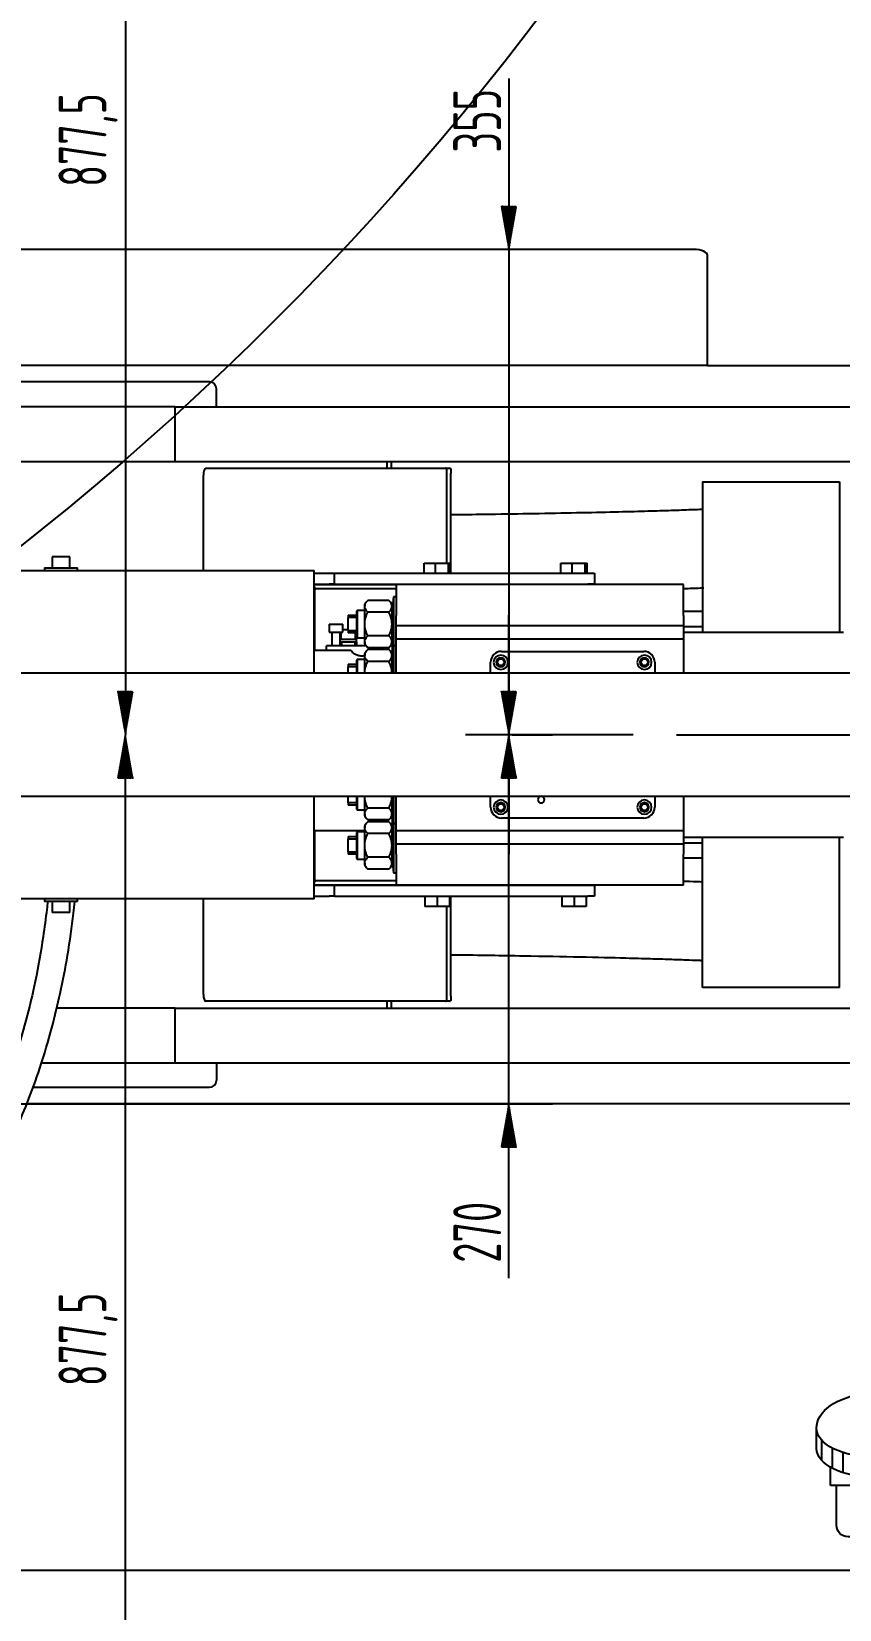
# Model space of a CAD drawing. Header units: millimetres. Extents: x 10462777 to 22643323, y 453826 to 1389191.
# Drawn here: x 11270410 to 11270982, y 583947 to 585065 of the extents above; entities that cross this region are included whole.
import ezdxf

# ---------------------------------------------------------------- set-up
doc = ezdxf.new("R2010")
doc.units = ezdxf.units.MM
doc.header["$LTSCALE"] = 200
doc.header["$MEASUREMENT"] = 0
for name, pattern in [('CENTER', [2, 1.25, -0.25, 0.25, -0.25]), ('HIDDEN', [3.75, 2.5, -1.25]), ('PHANTOM', [2.5, 1.25, -0.25, 0.25, -0.25, 0.25, -0.25])]:
    doc.linetypes.add(name, pattern=pattern)
doc.layers.get('0').update_dxf_attribs({"linetype": 'CONTINUOUS'})
for name, color, linetype in [('1', 1, 'CENTER'), ('11', 6, 'PHANTOM'), ('7', 7, 'CONTINUOUS'), ('CENTER', 1, 'CONTINUOUS')]:
    doc.layers.add(name, color=color, linetype=linetype)
doc.layers.add('LAYOUT', color=8, linetype='CONTINUOUS', lineweight=25)
doc.styles.add('iso-1', font='isocp.shx')
pattern_1 = [(45, (11264546.22931, 582402.56258), (-0.1369525464, 0.1369525464), [])]
pattern_2 = [(45, (11264546.22931, 582402.56258), (-0.1369525464, 0.1369525464), [])]

# ---------------------------------------------------------------- blocks, each defined once
blk = doc.blocks.new('r710ic')
at = {"layer": 'LAYOUT', "color": 3}
blk.add_circle((272041.4, 104232.6), 2050.1, dxfattribs=at)
blk = doc.blocks.new('A$C5E755264')
at = {"color": 60, "linetype": 'CENTER'}
for p, q in [((86.8, 627.1), (0, 627.1)), ((30.4, 68.8), (30.4, 54.5)), ((37.9, 69.9), (37.9, 55.6)), ((52.9, 69.9), (52.9, 55.6)), ((60.4, 68.8), (60.4, 54.5)), ((7.9, 58.2), (7.9, 43.9)), ((15.4, 63.8), (15.4, 49.5)), ((22.9, 66.9), (22.9, 52.6)), ((67.9, 66.9), (67.9, 52.6)), ((75.4, 63.8), (75.4, 49.5)), ((82.9, 58.2), (82.9, 43.9)), ((86.7, 49.6), (86.7, 35.3))]:
    blk.add_line(p, q, dxfattribs=at)
at = {"color": 60, "linetype": 'Continuous'}
for p, q in [((34.4, 127.1), (34.4, 627.1)), ((56.4, 127.1), (56.4, 627.1)), ((18.2, 104), (18.2, 76)), ((72.7, 104), (72.7, 76)), ((14.1, 76), (14.1, 63)), ((76.8, 76), (76.8, 63)), ((4.2, 49.6), (4.2, 35.3))]:
    blk.add_line(p, q, dxfattribs=at)
at = {"color": 60}
for p, q in [((30.2, 125.9), (30.2, 112.3)), ((56.9, 127.1), (34, 127.1)), ((37.8, 125.9), (37.8, 112.3)), ((53.1, 125.9), (53.1, 112.3)), ((60.7, 125.9), (60.7, 112.3)), ((64.4, 112.3), (26.5, 112.3)), ((76.8, 76), (14.1, 76)), ((37.9, 11.9), (40.9, 2.1)), ((52.9, 11.9), (49.9, 2.1))]:
    blk.add_line(p, q, dxfattribs=at)
at = {"color": 60, "linetype": 'Continuous'}
blk.add_circle((45.4, 627.1), 25, dxfattribs=at)
at = {"color": 60}
for centre, radius, start, end in [((45.4, 627.1), 11, 0, 180), ((34, 120.6), 6.49, 54.0166, 125.9834), ((45.4, 103), 24.1, 71.5537, 108.4463), ((56.9, 120.6), 6.49, 54.0166, 125.9834), ((26.5, 104), 8.25, 90, 180), ((64.4, 104), 8.25, 0, 90)]:
    blk.add_arc(centre, radius, start, end, dxfattribs=at)
at = {"color": 60, "linetype": 'Continuous'}
for centre in [(45.4, 49.6), (45.4, 35.3)]:
    blk.add_ellipse(centre, major_axis=(-41.2, 0), ratio=0.5, start_param=3.141593, end_param=6.283185, dxfattribs=at)
at = {"color": 60}
for centre, major_axis, ratio, start_param, end_param in [((45.4, 35.3), (41.2, 0), 0.600481, 3.141593, 4.536987), ((45.4, 35.3), (-41.2, 0), 0.600481, 1.746199, 3.141593), ((45.4, 11.9), (-7.5, 0), 0.177617, 3.141593, 6.283185), ((45.4, 2.1), (4.5, 0), 0.458333, 3.141593, 9.424778)]:
    blk.add_ellipse(centre, major_axis=major_axis, ratio=ratio, start_param=start_param, end_param=end_param, dxfattribs=at)
at = {"layer": '7', "color": 3}
for p, q in [((70.4, 437.1), (20.4, 437.1)), ((20.4, 397.1), (20.4, 437.1)), ((70.4, 437.1), (70.4, 397.1)), ((34.4, 397.1), (70.4, 397.1))]:
    blk.add_line(p, q, dxfattribs=at)
at = {"layer": '7', "color": 4}
for p, q in [((20.4, 383.1), (20.4, 397.1)), ((20.4, 397.1), (34.4, 397.1)), ((34.4, 397.1), (34.4, 383.1)), ((34.4, 383.1), (20.4, 383.1))]:
    blk.add_line(p, q, dxfattribs=at)
at = {"layer": '7', "linetype": 'HIDDEN'}
for p, q in [((34.4, 394.1), (20.4, 394.1)), ((34.4, 386.1), (20.4, 386.1))]:
    blk.add_line(p, q, dxfattribs=at)
at = {"layer": 'CENTER'}
for p, q in [((27.4, 372.6), (27.4, 407.6)), ((44.9, 390.1), (9.9, 390.1))]:
    blk.add_line(p, q, dxfattribs=at)

msp = doc.modelspace()

# ---------------------------------------------------------------- hatches: boundary and pattern name
at = {"layer": '1', "linetype": 'Continuous'}
h = msp.add_hatch(dxfattribs=at)
h.set_pattern_fill('ANSI31', color=27, scale=0.19368, angle=45, style=0, pattern_type=0)
h.set_pattern_definition(pattern_1)
h.paths.add_polyline_path([(11270748.41178, 584910.74162), (11270742.9903, 584941.48833), (11270753.83326, 584941.48837)], flags=0)
h = msp.add_hatch(dxfattribs=at)
h.set_pattern_fill('ANSI31', color=27, scale=0.19368, angle=45, style=0, pattern_type=0)
h.set_pattern_definition(pattern_1)
h.paths.add_polyline_path([(11270476.9338, 584566.95582), (11270471.51233, 584597.70252), (11270482.35528, 584597.70256)], flags=0)
h = msp.add_hatch(dxfattribs=at)
h.set_pattern_fill('ANSI31', color=27, scale=0.19368, angle=45, style=0, pattern_type=0)
h.set_pattern_definition(pattern_2)
h.paths.add_polyline_path([(11270748.41178, 584566.95582), (11270742.9903, 584597.70252), (11270753.83326, 584597.70256)], flags=0)
h = msp.add_hatch(dxfattribs=at)
h.set_pattern_fill('ANSI31', color=27, scale=0.19368, angle=45, style=0, pattern_type=0)
h.set_pattern_definition(pattern_1)
h.paths.add_polyline_path([(11270476.9338, 584566.95582), (11270482.35528, 584536.20911), (11270471.51233, 584536.20907)], flags=0)
h = msp.add_hatch(dxfattribs=at)
h.set_pattern_fill('ANSI31', color=27, scale=0.19368, angle=45, style=0, pattern_type=0)
h.set_pattern_definition(pattern_2)
h.paths.add_polyline_path([(11270748.41178, 584566.95582), (11270753.83326, 584536.20911), (11270742.9903, 584536.20907)], flags=0)
h = msp.add_hatch(dxfattribs=at)
h.set_pattern_fill('ANSI31', color=27, scale=0.19368, angle=45, style=0, pattern_type=0)
h.set_pattern_definition(pattern_1)
h.paths.add_polyline_path([(11270748.41178, 584305.41449), (11270753.83326, 584274.66778), (11270742.9903, 584274.66774)], flags=0)

# ---------------------------------------------------------------- linework, layer by layer
at = {"color": 4}
msp.add_line((11271941.42054, 583974.79262), (11270319.42054, 583974.79262), dxfattribs=at)
at = {"layer": '1', "color": 27, "linetype": 'Continuous'}
for p, q in [((11270476.9338, 585416.73134), (11270476.9338, 584566.95582)), ((11270748.41178, 585031.83042), (11270748.41178, 584482.22075)), ((11270748.41178, 584181.96997), (11270748.41178, 584651.69088)), ((11270476.9338, 583717.18029), (11270476.9338, 584566.95582))]:
    msp.add_line(p, q, dxfattribs=at)
at = {"layer": '1', "color": 163, "linetype": 'Continuous'}
for p, q in [((11270879.25539, 584910.74162), (11270290.46997, 584910.74162)), ((11270888.93939, 584905.42119), (11270888.93939, 584906.64899)), ((11270888.93939, 584900.66159), (11270888.93939, 584905.42119)), ((11270888.93939, 584834.81396), (11270888.93939, 584900.66159)), ((11270888.93939, 584828.49714), (11270336.17238, 584828.49714)), ((11270888.93939, 584828.49714), (11270888.93939, 584834.81396)), ((11270512.2315, 584799.37199), (11270357.28739, 584799.37199)), ((11270512.2315, 584799.37199), (11271079.71434, 584799.37199)), ((11270512.2315, 584760.63597), (11270512.2315, 584799.37199)), ((11270370.80868, 584760.63597), (11270512.2315, 584760.63597)), ((11270512.2315, 584760.63597), (11271079.71434, 584760.63597)), ((11270885.4885, 584746.10995), (11270982.32857, 584746.10995)), ((11270885.4885, 584746.10995), (11270885.4885, 584639.58587)), ((11270982.32857, 584746.10995), (11270982.32857, 584639.58587)), ((11270610.94689, 584671.66415), (11270610.46266, 584672.14838)), ((11270610.94689, 584626.57085), (11270610.94689, 584671.66415)), ((11270610.94689, 584462.24749), (11270610.94689, 584499.17026)), ((11270885.4885, 584387.80168), (11270885.4885, 584494.32576)), ((11270982.32857, 584387.80168), (11270982.32857, 584494.32576)), ((11270610.46266, 584461.76326), (11270610.94689, 584462.24749)), ((11270982.32857, 584387.80168), (11270885.4885, 584387.80168)), ((11270512.2315, 584373.27567), (11270428.21548, 584373.27567)), ((11270512.2315, 584373.27567), (11271079.71434, 584373.27567)), ((11270512.2315, 584334.53964), (11270512.2315, 584373.27567)), ((11270417.44686, 584334.53964), (11270512.2315, 584334.53964)), ((11270512.2315, 584334.53964), (11271079.71434, 584334.53964))]:
    msp.add_line(p, q, dxfattribs=at)
at = {"layer": '1', "color": 252, "linetype": 'Continuous'}
for p, q in [((11270888.9315, 584828.49714), (11271029.8306, 584828.49714)), ((11270536.44152, 584816.87634), (11270342.23935, 584816.87634)), ((11270541.28353, 584799.37219), (11270541.28353, 584812.03433)), ((11270662.25641, 584755.79037), (11270662.25641, 584760.6348)), ((11270664.98641, 584760.6348), (11270664.98641, 584755.79037)), ((11270532.16703, 584683.28163), (11270532.16703, 584750.95196)), ((11270533.82309, 584755.79396), (11270703.48117, 584755.79396)), ((11270703.48117, 584755.79396), (11270706.57282, 584755.79396)), ((11270704.39756, 584752.19814), (11270704.39756, 584754.42727)), ((11270704.39756, 584688.61171), (11270704.39756, 584752.19814)), ((11270707.30276, 584754.42727), (11270707.30276, 584752.19814)), ((11270707.30276, 584681.34831), (11270707.30276, 584752.19814)), ((11270373.17122, 584683.28496), (11270610.46269, 584683.28496)), ((11270610.46269, 584678.44295), (11270610.46269, 584683.28496)), ((11270610.46269, 584610.53335), (11270610.46269, 584678.44295)), ((11270610.46317, 584673.4799), (11270668.13525, 584673.4799)), ((11270610.94792, 584670.5747), (11270668.13525, 584670.5747)), ((11270638.15505, 584673.47987), (11270638.15505, 584673.60093)), ((11270638.15505, 584670.3326), (11270638.15505, 584670.57473)), ((11270642.46081, 584670.3326), (11270638.15505, 584670.3326)), ((11270640.88504, 584673.47987), (11270640.88504, 584673.60093)), ((11270640.88504, 584670.3326), (11270640.88504, 584670.57473)), ((11270642.46081, 584673.60093), (11270642.46081, 584673.47987)), ((11270642.46081, 584670.57473), (11270642.46081, 584670.3326)), ((11270668.13525, 584673.4799), (11270668.56673, 584673.4799)), ((11270668.56673, 584670.5747), (11270668.13525, 584670.5747)), ((11270871.93089, 584673.4799), (11270668.56673, 584673.4799)), ((11270668.56673, 584673.4799), (11270668.56673, 584651.51883)), ((11270704.39756, 584673.4799), (11270704.39756, 584673.60097)), ((11270707.30276, 584673.60097), (11270707.30276, 584673.4799)), ((11270871.93089, 584651.51883), (11270871.93089, 584673.4799)), ((11270648.5407, 584662.16947), (11270646.29351, 584659.92229)), ((11270646.29351, 584659.92229), (11270646.29351, 584657.97617)), ((11270646.29351, 584645.39628), (11270646.29351, 584657.97617)), ((11270663.41435, 584662.16947), (11270648.5407, 584662.16947)), ((11270665.66153, 584659.92229), (11270663.41435, 584662.16947)), ((11270665.66153, 584659.92229), (11270665.66153, 584657.97617)), ((11270665.66153, 584645.39628), (11270665.66153, 584657.97617)), ((11270646.29351, 584632.81638), (11270646.29351, 584645.39628)), ((11270663.41435, 584653.78287), (11270648.5407, 584653.78287)), ((11270665.66153, 584632.81638), (11270665.66153, 584645.39628)), ((11270668.56673, 584644.42788), (11270668.56673, 584651.51883)), ((11270871.93089, 584651.51883), (11270871.93089, 584644.42788)), ((11270663.41435, 584637.00968), (11270648.5407, 584637.00968)), ((11270668.56673, 584634.74387), (11270668.56673, 584644.42788)), ((11270668.56673, 584644.42788), (11270871.93089, 584644.42788)), ((11270668.56673, 584610.53294), (11270668.56673, 584634.74387)), ((11270871.93089, 584634.74387), (11270668.56673, 584634.74387)), ((11270871.93089, 584644.42788), (11270871.93089, 584639.58587)), ((11270636.81221, 584626.57272), (11270610.46269, 584626.57272)), ((11270646.29351, 584632.81638), (11270646.29351, 584630.87027)), ((11270646.29351, 584630.87027), (11270648.5407, 584628.62308)), ((11270648.5407, 584627.30704), (11270646.29351, 584625.05986)), ((11270646.29351, 584625.05986), (11270646.29351, 584623.11374)), ((11270646.29351, 584610.53385), (11270646.29351, 584623.11374)), ((11270663.41435, 584628.62308), (11270648.5407, 584628.62308)), ((11270663.41435, 584627.30704), (11270648.5407, 584627.30704)), ((11270652.10392, 584627.49248), (11270652.10392, 584628.62322)), ((11270663.41435, 584628.62308), (11270665.66153, 584630.87027)), ((11270665.66153, 584625.05986), (11270663.41435, 584627.30704)), ((11270665.66153, 584632.81638), (11270665.66153, 584630.87027)), ((11270666.01832, 584631.83867), (11270665.66153, 584631.83867)), ((11270665.66153, 584630.87044), (11270665.66153, 584625.0619)), ((11270665.66153, 584625.05986), (11270665.66153, 584623.11374)), ((11270665.66153, 584610.53385), (11270665.66153, 584623.11374)), ((11270663.41435, 584618.92045), (11270648.5407, 584618.92045)), ((11270610.46269, 584455.46868), (11270610.46269, 584523.37828)), ((11270646.29351, 584510.79789), (11270646.29351, 584523.37778)), ((11270665.66153, 584510.79789), (11270665.66153, 584523.37778)), ((11270668.56673, 584499.16776), (11270668.56673, 584523.37869)), ((11270646.29351, 584510.79789), (11270646.29351, 584508.85177)), ((11270663.41435, 584514.99119), (11270648.5407, 584514.99119)), ((11270665.66153, 584510.79789), (11270665.66153, 584508.85177)), ((11270646.29351, 584508.85177), (11270648.5407, 584506.60459)), ((11270648.5407, 584505.28855), (11270646.29351, 584503.04137)), ((11270646.29351, 584503.04137), (11270646.29351, 584501.09525)), ((11270646.29351, 584488.51536), (11270646.29351, 584501.09525)), ((11270663.41435, 584506.60459), (11270648.5407, 584506.60459)), ((11270663.41435, 584505.28855), (11270648.5407, 584505.28855)), ((11270663.41435, 584506.60459), (11270665.66153, 584508.85177)), ((11270665.66153, 584503.04137), (11270663.41435, 584505.28855)), ((11270665.66153, 584508.84973), (11270665.66153, 584503.04119)), ((11270665.66153, 584503.04137), (11270665.66153, 584501.09525)), ((11270665.66153, 584502.07297), (11270666.01832, 584502.07297)), ((11270665.66153, 584488.51536), (11270665.66153, 584501.09525)), ((11270610.46269, 584499.16776), (11270646.29277, 584499.16776)), ((11270646.29351, 584475.93546), (11270646.29351, 584488.51536)), ((11270663.41435, 584496.90195), (11270648.5407, 584496.90195)), ((11270665.66153, 584475.93546), (11270665.66153, 584488.51536)), ((11270668.56673, 584489.48376), (11270668.56673, 584499.16776)), ((11270668.56673, 584499.16776), (11270871.93089, 584499.16776)), ((11270871.93089, 584489.48376), (11270668.56673, 584489.48376)), ((11270668.56673, 584482.39281), (11270668.56673, 584489.48376)), ((11270871.93089, 584494.32576), (11270871.93089, 584489.48376)), ((11270871.93089, 584489.48376), (11270871.93089, 584482.39281)), ((11270663.41435, 584480.12876), (11270648.5407, 584480.12876)), ((11270668.56673, 584482.39281), (11270668.56673, 584460.43173)), ((11270871.93089, 584460.43173), (11270871.93089, 584482.39281)), ((11270646.29351, 584475.93546), (11270646.29351, 584473.98935)), ((11270646.29351, 584473.98935), (11270648.5407, 584471.74216)), ((11270663.41435, 584471.74216), (11270648.5407, 584471.74216)), ((11270663.41435, 584471.74216), (11270665.66153, 584473.98935)), ((11270665.66153, 584475.93546), (11270665.66153, 584473.98935)), ((11270610.46269, 584450.62668), (11270610.46269, 584455.46868)), ((11270668.13525, 584460.43173), (11270610.46317, 584460.43173)), ((11270668.13525, 584463.33694), (11270610.94792, 584463.33694)), ((11270638.15505, 584463.57904), (11270642.46081, 584463.57904)), ((11270638.15505, 584463.33691), (11270638.15505, 584463.57904)), ((11270638.15505, 584460.3107), (11270638.15505, 584460.43177)), ((11270640.88504, 584463.33691), (11270640.88504, 584463.57904)), ((11270640.88504, 584460.3107), (11270640.88504, 584460.43177)), ((11270642.46081, 584463.57904), (11270642.46081, 584463.33691)), ((11270642.46081, 584460.43177), (11270642.46081, 584460.3107)), ((11270668.13525, 584463.33694), (11270668.56673, 584463.33694)), ((11270668.56673, 584460.43173), (11270668.13525, 584460.43173)), ((11270871.93089, 584460.43173), (11270668.56673, 584460.43173)), ((11270704.39756, 584460.43173), (11270704.39756, 584460.31066)), ((11270707.30276, 584460.43173), (11270707.30276, 584460.31066)), ((11270610.46269, 584450.62668), (11270373.17122, 584450.62668)), ((11270532.16703, 584382.95968), (11270532.16703, 584450.63001)), ((11270704.39756, 584381.7135), (11270704.39756, 584445.29992)), ((11270707.30276, 584381.7135), (11270707.30276, 584452.56332)), ((11270703.48117, 584378.11767), (11270533.82309, 584378.11767)), ((11270662.25641, 584373.27828), (11270662.25641, 584378.12271)), ((11270664.98641, 584378.12271), (11270664.98641, 584373.27828)), ((11270706.57282, 584378.11767), (11270703.48117, 584378.11767)), ((11270704.39756, 584379.48437), (11270704.39756, 584381.7135)), ((11270707.30276, 584381.7135), (11270707.30276, 584379.48437)), ((11270541.28353, 584334.53953), (11270541.28353, 584322.02356)), ((11270411.40321, 584317.18155), (11270536.44152, 584317.18155)), ((11271534.86269, 584305.41449), (11270407.12553, 584305.41449))]:
    msp.add_line(p, q, dxfattribs=at)
at = {"layer": '1', "color": 60, "linetype": 'Continuous'}
for p, q in [((11270610.46269, 584681.34815), (11270614.33629, 584681.34815)), ((11270614.33629, 584681.34815), (11270621.1151, 584681.34815)), ((11270621.1151, 584681.34815), (11270624.9887, 584681.34815)), ((11270624.9887, 584673.60095), (11270624.9887, 584681.34815)), ((11270624.9887, 584681.34815), (11270634.67271, 584681.34815)), ((11270634.67271, 584681.34815), (11270804.14284, 584681.34815)), ((11270804.14284, 584681.34815), (11270808.98484, 584681.34815)), ((11270808.98484, 584681.34815), (11270808.98484, 584673.60095)), ((11270610.46269, 584673.60095), (11270614.33629, 584673.60095)), ((11270614.33629, 584673.60095), (11270621.1151, 584673.60095)), ((11270624.9887, 584673.60095), (11270621.1151, 584673.60095)), ((11270624.9887, 584673.60095), (11270634.67271, 584673.60095)), ((11270634.67271, 584673.60095), (11270804.14284, 584673.60095)), ((11270808.98484, 584673.60095), (11270804.14284, 584673.60095)), ((11270885.4885, 584643.45948), (11270871.93089, 584643.45948)), ((11270619.17829, 584626.57271), (11270619.17829, 584629.88274)), ((11270647.2808, 584629.88274), (11270619.17829, 584629.88274)), ((11270650.16712, 584627.307), (11270650.16712, 584628.62306)), ((11270743.13359, 584626.02826), (11270843.84727, 584626.02826)), ((11270735.38638, 584610.53255), (11270735.38638, 584618.28106)), ((11270851.59447, 584618.28106), (11270851.59447, 584610.53255)), ((11271140.72359, 584610.53385), (11270111.45333, 584610.53385)), ((11270111.45333, 584523.37778), (11271140.72359, 584523.37778)), ((11270735.38638, 584515.63058), (11270735.38638, 584523.37908)), ((11270851.59447, 584523.37908), (11270851.59447, 584515.63058)), ((11270843.84727, 584507.88337), (11270743.13359, 584507.88337)), ((11270871.93089, 584490.45216), (11270885.4885, 584490.45216)), ((11270610.46269, 584460.31068), (11270614.33629, 584460.31068)), ((11270614.33629, 584460.31068), (11270621.1151, 584460.31068)), ((11270621.1151, 584460.31068), (11270624.9887, 584460.31068)), ((11270624.9887, 584452.56348), (11270624.9887, 584460.31068)), ((11270624.9887, 584460.31068), (11270634.67271, 584460.31068)), ((11270634.67271, 584460.31068), (11270804.14284, 584460.31068)), ((11270804.14284, 584460.31068), (11270808.98484, 584460.31068)), ((11270808.98484, 584460.31068), (11270808.98484, 584452.56348)), ((11270610.46269, 584452.56348), (11270614.33629, 584452.56348)), ((11270614.33629, 584452.56348), (11270621.1151, 584452.56348)), ((11270624.9887, 584452.56348), (11270621.1151, 584452.56348)), ((11270624.9887, 584452.56348), (11270634.67271, 584452.56348)), ((11270634.67271, 584452.56348), (11270804.14284, 584452.56348)), ((11270808.98484, 584452.56348), (11270804.14284, 584452.56348))]:
    msp.add_line(p, q, dxfattribs=at)
at = {"layer": '1', "color": 150, "linetype": 'Continuous'}
for p, q in [((11270871.93089, 584639.58587), (11270871.93089, 584610.53158)), ((11270871.93089, 584639.58587), (11270985.23377, 584639.58587)), ((11270871.93089, 584523.37778), (11270871.93089, 584494.32576)), ((11270871.93089, 584494.32576), (11270985.23377, 584494.32576))]:
    msp.add_line(p, q, dxfattribs=at)
at = {"layer": '1', "color": 152, "linetype": 'Continuous'}
for p, q in [((11270836.22111, 584566.95582), (11270717.66506, 584566.95582)), ((11270750.75974, 584566.95582), (11270779.1585, 584566.95582)), ((11270866.96783, 584566.95582), (11271323.09715, 584566.95582)), ((11270866.96783, 584566.95582), (11272280.64689, 584566.95582)), ((11270401.79044, 584305.41449), (11270779.1585, 584305.41449))]:
    msp.add_line(p, q, dxfattribs=at)
at = {"layer": '1', "color": 60, "linetype": 'Continuous', "extrusion": (0, 0, -1)}
for centre, radius in [((-11270742.64939, 584618.28106), 5.0841), ((-11270844.33147, 584618.28106), 5.0841), ((-11270742.64939, 584618.28106), 3.19572), ((-11270844.33147, 584618.28106), 3.19572), ((-11270771.21721, 584520.95678), 2.37258), ((-11270742.64939, 584515.63058), 5.0841), ((-11270742.64939, 584515.63058), 3.19572), ((-11270844.33147, 584515.63058), 5.0841), ((-11270844.33147, 584515.63058), 3.19572)]:
    msp.add_circle(centre, radius, dxfattribs=at)
at = {"layer": '1', "color": 60, "linetype": 'Continuous'}
for centre in [(11270742.64939, 584618.28106), (11270844.33147, 584618.28106), (11270742.64939, 584515.63058), (11270844.33147, 584515.63058)]:
    msp.add_circle(centre, 2.38104, dxfattribs=at)
at = {"layer": '1', "color": 252, "linetype": 'Continuous'}
for centre, start, end in [((11270536.44152, 584812.03433), 0, 90), ((11270536.44152, 584322.02356), 270, 0)]:
    msp.add_arc(centre, 4.842, start, end, dxfattribs=at)
at = {"layer": '1', "color": 60, "linetype": 'Continuous'}
for centre, start, end in [((11270743.13359, 584618.28106), 90, 180), ((11270843.84727, 584618.28106), 0, 90), ((11270743.13359, 584515.63058), 180, 270), ((11270843.84727, 584515.63058), 270, 0)]:
    msp.add_arc(centre, 7.74721, start, end, dxfattribs=at)
at = {"layer": '1', "color": 163, "linetype": 'Continuous'}
msp.add_ellipse((11270879.25539, 584906.64899), major_axis=(-9.68401, 0), ratio=0.4226182617, start_param=3.1415926536, end_param=4.7123889804, dxfattribs=at)
at = {"layer": '1', "color": 252, "linetype": 'Continuous'}
for centre, major_axis, ratio, start_param, end_param in [((11270533.82309, 584750.95196), (0, -4.842), 0.3420201433, 3.1415926536, 4.7123889804), ((11270703.48117, 584750.95196), (0, 4.842), 0.3639702342, 5.9210311931, 6.2831853072), ((11270706.57282, 584750.95196), (0, 4.842), 0.3639702343, 6.1335501697, 6.2831853072), ((11270533.82309, 584382.95968), (0, -4.842), 0.3420201433, 4.7123889804, 6.2831853072), ((11270703.48117, 584382.95968), (0, 4.842), 0.3639702343, 3.1415926536, 3.5037467678), ((11270706.57282, 584382.95968), (0, 4.842), 0.3639702343, 3.1415926536, 3.2912277911)]:
    msp.add_ellipse(centre, major_axis=major_axis, ratio=ratio, start_param=start_param, end_param=end_param, dxfattribs=at)
for points, knots in [([(11270704.39756, 584754.42727), (11270704.39756, 584754.66154), (11270704.37969, 584754.86651), (11270704.31121, 584755.1315), (11270704.28113, 584755.21309), (11270704.20541, 584755.3589), (11270704.15983, 584755.42338), (11270704.10555, 584755.47989)], [0, 0, 0, 0, 0.5, 0.5, 0.75, 0.75, 1, 1, 1, 1]), ([(11270706.83555, 584755.73985), (11270706.92272, 584755.70375), (11270706.9959, 584755.64961), (11270707.11743, 584755.50365), (11270707.16596, 584755.41124), (11270707.27688, 584755.0757), (11270707.30276, 584754.78553), (11270707.30276, 584754.42727)], [0, 0, 0, 0, 0.25, 0.25, 0.5, 0.5, 1, 1, 1, 1]), ([(11270646.29351, 584657.97617), (11270646.29351, 584658.70555), (11270646.51657, 584659.42253), (11270647.32048, 584660.8366), (11270647.88389, 584661.51266), (11270648.5407, 584662.16947)], [0, 0, 0, 0, 0.5, 0.5, 1, 1, 1, 1]), ([(11270648.5407, 584653.78287), (11270647.88313, 584654.44044), (11270647.32436, 584655.11289), (11270646.72694, 584656.15783), (11270646.56835, 584656.51225), (11270646.35117, 584657.23615), (11270646.29351, 584657.60891), (11270646.29351, 584657.97617)], [0, 0, 0, 0, 0.5, 0.5, 0.75, 0.75, 1, 1, 1, 1]), ([(11270665.66153, 584657.97617), (11270665.66153, 584658.70555), (11270665.43848, 584659.42253), (11270664.63456, 584660.8366), (11270664.07116, 584661.51266), (11270663.41435, 584662.16947)], [0, 0, 0, 0, 0.5, 0.5, 1, 1, 1, 1]), ([(11270663.41435, 584653.78287), (11270664.07192, 584654.44044), (11270664.63068, 584655.11289), (11270665.2281, 584656.15783), (11270665.38669, 584656.51225), (11270665.60388, 584657.23615), (11270665.66153, 584657.60891), (11270665.66153, 584657.97617)], [0, 0, 0, 0, 0.5, 0.5, 0.75, 0.75, 1, 1, 1, 1]), ([(11270646.29351, 584645.39628), (11270646.29351, 584646.87107), (11270646.52081, 584648.30696), (11270647.1217, 584650.4163), (11270647.36639, 584651.11519), (11270647.91334, 584652.4722), (11270648.21616, 584653.13379), (11270648.5407, 584653.78287)], [0, 0, 0, 0, 0.5, 0.5, 0.75, 0.75, 1, 1, 1, 1]), ([(11270648.5407, 584637.00968), (11270648.21555, 584637.65998), (11270647.91186, 584638.32349), (11270647.36294, 584639.68649), (11270647.12109, 584640.37858), (11270646.72243, 584641.77767), (11270646.56505, 584642.48623), (11270646.40414, 584643.56522), (11270646.36303, 584643.92758), (11270646.3077, 584644.65807), (11270646.29351, 584645.02793), (11270646.29351, 584645.39628)], [0, 0, 0, 0, 0.25, 0.25, 0.5, 0.5, 0.75, 0.75, 0.875, 0.875, 1, 1, 1, 1]), ([(11270665.66153, 584645.39628), (11270665.66153, 584646.87107), (11270665.43423, 584648.30696), (11270664.83334, 584650.4163), (11270664.58865, 584651.11519), (11270664.0417, 584652.4722), (11270663.73889, 584653.13379), (11270663.41435, 584653.78287)], [0, 0, 0, 0, 0.5, 0.5, 0.75, 0.75, 1, 1, 1, 1]), ([(11270663.41435, 584637.00968), (11270663.7395, 584637.65998), (11270664.04318, 584638.32349), (11270664.59211, 584639.68649), (11270664.83395, 584640.37858), (11270665.23262, 584641.77767), (11270665.38999, 584642.48623), (11270665.5509, 584643.56522), (11270665.59201, 584643.92758), (11270665.64734, 584644.65807), (11270665.66153, 584645.02793), (11270665.66153, 584645.39628)], [0, 0, 0, 0, 0.25, 0.25, 0.5, 0.5, 0.75, 0.75, 0.875, 0.875, 1, 1, 1, 1]), ([(11270646.29351, 584632.81638), (11270646.29351, 584633.54576), (11270646.51657, 584634.26274), (11270647.32048, 584635.67681), (11270647.88389, 584636.35287), (11270648.5407, 584637.00968)], [0, 0, 0, 0, 0.5, 0.5, 1, 1, 1, 1]), ([(11270665.66153, 584632.81638), (11270665.66153, 584633.54576), (11270665.43848, 584634.26274), (11270664.63456, 584635.67681), (11270664.07116, 584636.35287), (11270663.41435, 584637.00968)], [0, 0, 0, 0, 0.5, 0.5, 1, 1, 1, 1]), ([(11270636.81221, 584626.57272), (11270636.86267, 584626.4557), (11270636.92244, 584626.33825), (11270637.06092, 584626.1026), (11270637.14001, 584625.98391), (11270637.40384, 584625.6309), (11270637.61379, 584625.40059), (11270638.1019, 584624.95197), (11270638.38, 584624.73365), (11270639.01201, 584624.31308), (11270639.35867, 584624.11599), (11270640.10774, 584623.75694), (11270640.51123, 584623.59414), (11270641.1666, 584623.38123), (11270641.39416, 584623.31546), (11270641.85539, 584623.19891), (11270642.09038, 584623.14764), (11270642.56936, 584623.05981), (11270642.81335, 584623.02325), (11270643.31084, 584622.96585), (11270643.565, 584622.94512), (11270644.32154, 584622.90905), (11270644.8246, 584622.91867), (11270645.45167, 584622.97262), (11270645.57704, 584622.98555), (11270645.7016, 584623.00049)], [0, 0, 0, 0, 0.060607919, 0.060607919, 0.121215838, 0.121215838, 0.242431676, 0.242431676, 0.363647514, 0.363647514, 0.484863352, 0.484863352, 0.6060791899, 0.6060791899, 0.6666871089, 0.6666871089, 0.7272950279, 0.7272950279, 0.7879029469, 0.7879029469, 0.8485108659, 0.8485108659, 0.9697267039, 0.9697267039, 1, 1, 1, 1]), ([(11270648.5407, 584628.62308), (11270647.88313, 584629.28065), (11270647.32436, 584629.95311), (11270646.72694, 584630.99804), (11270646.56835, 584631.35246), (11270646.35117, 584632.07636), (11270646.29351, 584632.44912), (11270646.29351, 584632.81638)], [0, 0, 0, 0, 0.5, 0.5, 0.75, 0.75, 1, 1, 1, 1]), ([(11270646.29351, 584623.11374), (11270646.29351, 584623.84313), (11270646.51657, 584624.56011), (11270647.32048, 584625.97417), (11270647.88389, 584626.65023), (11270648.5407, 584627.30704)], [0, 0, 0, 0, 0.5, 0.5, 1, 1, 1, 1]), ([(11270648.5407, 584618.92045), (11270647.88313, 584619.57802), (11270647.32436, 584620.25047), (11270646.72694, 584621.2954), (11270646.56835, 584621.64982), (11270646.35117, 584622.37372), (11270646.29351, 584622.74648), (11270646.29351, 584623.11374)], [0, 0, 0, 0, 0.5, 0.5, 0.75, 0.75, 1, 1, 1, 1]), ([(11270663.41435, 584628.62308), (11270664.07192, 584629.28065), (11270664.63068, 584629.95311), (11270665.2281, 584630.99804), (11270665.38669, 584631.35246), (11270665.60388, 584632.07636), (11270665.66153, 584632.44912), (11270665.66153, 584632.81638)], [0, 0, 0, 0, 0.5, 0.5, 0.75, 0.75, 1, 1, 1, 1]), ([(11270665.66153, 584623.11374), (11270665.66153, 584623.84313), (11270665.43848, 584624.56011), (11270664.63456, 584625.97417), (11270664.07116, 584626.65023), (11270663.41435, 584627.30704)], [0, 0, 0, 0, 0.5, 0.5, 1, 1, 1, 1]), ([(11270663.41435, 584618.92045), (11270664.07192, 584619.57802), (11270664.63068, 584620.25047), (11270665.2281, 584621.2954), (11270665.38669, 584621.64982), (11270665.60388, 584622.37372), (11270665.66153, 584622.74648), (11270665.66153, 584623.11374)], [0, 0, 0, 0, 0.5, 0.5, 0.75, 0.75, 1, 1, 1, 1]), ([(11270646.29351, 584610.53385), (11270646.29351, 584612.00865), (11270646.52081, 584613.44453), (11270647.1217, 584615.55387), (11270647.36639, 584616.25276), (11270647.91334, 584617.60977), (11270648.21616, 584618.27137), (11270648.5407, 584618.92045)], [0, 0, 0, 0, 0.5, 0.5, 0.75, 0.75, 1, 1, 1, 1]), ([(11270665.66153, 584610.53385), (11270665.66153, 584612.00865), (11270665.43423, 584613.44453), (11270664.83334, 584615.55387), (11270664.58865, 584616.25276), (11270664.0417, 584617.60977), (11270663.73889, 584618.27137), (11270663.41435, 584618.92045)], [0, 0, 0, 0, 0.5, 0.5, 0.75, 0.75, 1, 1, 1, 1]), ([(11270648.5407, 584514.99119), (11270648.21555, 584515.64148), (11270647.91186, 584516.30499), (11270647.36294, 584517.66799), (11270647.12109, 584518.36008), (11270646.72243, 584519.75918), (11270646.56505, 584520.46774), (11270646.40414, 584521.54673), (11270646.36303, 584521.90908), (11270646.3077, 584522.63957), (11270646.29351, 584523.00944), (11270646.29351, 584523.37778)], [0, 0, 0, 0, 0.25, 0.25, 0.5, 0.5, 0.75, 0.75, 0.875, 0.875, 1, 1, 1, 1]), ([(11270663.41435, 584514.99119), (11270663.7395, 584515.64148), (11270664.04318, 584516.30499), (11270664.59211, 584517.66799), (11270664.83395, 584518.36008), (11270665.23262, 584519.75918), (11270665.38999, 584520.46774), (11270665.5509, 584521.54673), (11270665.59201, 584521.90908), (11270665.64734, 584522.63957), (11270665.66153, 584523.00944), (11270665.66153, 584523.37778)], [0, 0, 0, 0, 0.25, 0.25, 0.5, 0.5, 0.75, 0.75, 0.875, 0.875, 1, 1, 1, 1]), ([(11270646.29351, 584510.79789), (11270646.29351, 584511.52727), (11270646.51657, 584512.24425), (11270647.32048, 584513.65832), (11270647.88389, 584514.33438), (11270648.5407, 584514.99119)], [0, 0, 0, 0, 0.5, 0.5, 1, 1, 1, 1]), ([(11270648.5407, 584506.60459), (11270647.88313, 584507.26216), (11270647.32436, 584507.93461), (11270646.72694, 584508.97955), (11270646.56835, 584509.33397), (11270646.35117, 584510.05787), (11270646.29351, 584510.43062), (11270646.29351, 584510.79789)], [0, 0, 0, 0, 0.5, 0.5, 0.75, 0.75, 1, 1, 1, 1]), ([(11270665.66153, 584510.79789), (11270665.66153, 584511.52727), (11270665.43848, 584512.24425), (11270664.63456, 584513.65832), (11270664.07116, 584514.33438), (11270663.41435, 584514.99119)], [0, 0, 0, 0, 0.5, 0.5, 1, 1, 1, 1]), ([(11270663.41435, 584506.60459), (11270664.07192, 584507.26216), (11270664.63068, 584507.93461), (11270665.2281, 584508.97955), (11270665.38669, 584509.33397), (11270665.60388, 584510.05787), (11270665.66153, 584510.43062), (11270665.66153, 584510.79789)], [0, 0, 0, 0, 0.5, 0.5, 0.75, 0.75, 1, 1, 1, 1]), ([(11270646.29351, 584501.09525), (11270646.29351, 584501.82463), (11270646.51657, 584502.54161), (11270647.32048, 584503.95568), (11270647.88389, 584504.63174), (11270648.5407, 584505.28855)], [0, 0, 0, 0, 0.5, 0.5, 1, 1, 1, 1]), ([(11270648.5407, 584496.90195), (11270647.88313, 584497.55952), (11270647.32436, 584498.23197), (11270646.72694, 584499.27691), (11270646.56835, 584499.63133), (11270646.35117, 584500.35523), (11270646.29351, 584500.72799), (11270646.29351, 584501.09525)], [0, 0, 0, 0, 0.5, 0.5, 0.75, 0.75, 1, 1, 1, 1]), ([(11270665.66153, 584501.09525), (11270665.66153, 584501.82463), (11270665.43848, 584502.54161), (11270664.63456, 584503.95568), (11270664.07116, 584504.63174), (11270663.41435, 584505.28855)], [0, 0, 0, 0, 0.5, 0.5, 1, 1, 1, 1]), ([(11270663.41435, 584496.90195), (11270664.07192, 584497.55952), (11270664.63068, 584498.23197), (11270665.2281, 584499.27691), (11270665.38669, 584499.63133), (11270665.60388, 584500.35523), (11270665.66153, 584500.72799), (11270665.66153, 584501.09525)], [0, 0, 0, 0, 0.5, 0.5, 0.75, 0.75, 1, 1, 1, 1]), ([(11270646.29351, 584488.51536), (11270646.29351, 584489.99015), (11270646.52081, 584491.42604), (11270647.1217, 584493.53538), (11270647.36639, 584494.23427), (11270647.91334, 584495.59128), (11270648.21616, 584496.25287), (11270648.5407, 584496.90195)], [0, 0, 0, 0, 0.5, 0.5, 0.75, 0.75, 1, 1, 1, 1]), ([(11270648.5407, 584480.12876), (11270648.21555, 584480.77906), (11270647.91186, 584481.44257), (11270647.36294, 584482.80557), (11270647.12109, 584483.49766), (11270646.72243, 584484.89675), (11270646.56505, 584485.60531), (11270646.40414, 584486.6843), (11270646.36303, 584487.04666), (11270646.3077, 584487.77714), (11270646.29351, 584488.14701), (11270646.29351, 584488.51536)], [0, 0, 0, 0, 0.25, 0.25, 0.5, 0.5, 0.75, 0.75, 0.875, 0.875, 1, 1, 1, 1]), ([(11270665.66153, 584488.51536), (11270665.66153, 584489.99015), (11270665.43423, 584491.42604), (11270664.83334, 584493.53538), (11270664.58865, 584494.23427), (11270664.0417, 584495.59128), (11270663.73889, 584496.25287), (11270663.41435, 584496.90195)], [0, 0, 0, 0, 0.5, 0.5, 0.75, 0.75, 1, 1, 1, 1]), ([(11270663.41435, 584480.12876), (11270663.7395, 584480.77906), (11270664.04318, 584481.44257), (11270664.59211, 584482.80557), (11270664.83395, 584483.49766), (11270665.23262, 584484.89675), (11270665.38999, 584485.60531), (11270665.5509, 584486.6843), (11270665.59201, 584487.04666), (11270665.64734, 584487.77714), (11270665.66153, 584488.14701), (11270665.66153, 584488.51536)], [0, 0, 0, 0, 0.25, 0.25, 0.5, 0.5, 0.75, 0.75, 0.875, 0.875, 1, 1, 1, 1]), ([(11270646.29351, 584475.93546), (11270646.29351, 584476.66484), (11270646.51657, 584477.38182), (11270647.32048, 584478.79589), (11270647.88389, 584479.47195), (11270648.5407, 584480.12876)], [0, 0, 0, 0, 0.5, 0.5, 1, 1, 1, 1]), ([(11270665.66153, 584475.93546), (11270665.66153, 584476.66484), (11270665.43848, 584477.38182), (11270664.63456, 584478.79589), (11270664.07116, 584479.47195), (11270663.41435, 584480.12876)], [0, 0, 0, 0, 0.5, 0.5, 1, 1, 1, 1]), ([(11270648.5407, 584471.74216), (11270647.88313, 584472.39973), (11270647.32436, 584473.07219), (11270646.72694, 584474.11712), (11270646.56835, 584474.47154), (11270646.35117, 584475.19544), (11270646.29351, 584475.5682), (11270646.29351, 584475.93546)], [0, 0, 0, 0, 0.5, 0.5, 0.75, 0.75, 1, 1, 1, 1]), ([(11270663.41435, 584471.74216), (11270664.07192, 584472.39973), (11270664.63068, 584473.07219), (11270665.2281, 584474.11712), (11270665.38669, 584474.47154), (11270665.60388, 584475.19544), (11270665.66153, 584475.5682), (11270665.66153, 584475.93546)], [0, 0, 0, 0, 0.5, 0.5, 0.75, 0.75, 1, 1, 1, 1]), ([(11270704.10555, 584378.43174), (11270704.2142, 584378.54484), (11270704.28699, 584378.68844), (11270704.35606, 584378.9527), (11270704.37236, 584379.04956), (11270704.39305, 584379.25672), (11270704.39756, 584379.36711), (11270704.39756, 584379.48437)], [0, 0, 0, 0, 0.5, 0.5, 0.75, 0.75, 1, 1, 1, 1]), ([(11270707.30276, 584379.48437), (11270707.30276, 584379.30521), (11270707.29618, 584379.14313), (11270707.2646, 584378.85186), (11270707.23946, 584378.72218), (11270707.12812, 584378.38706), (11270707.00989, 584378.24399), (11270706.83555, 584378.17178)], [0, 0, 0, 0, 0.25, 0.25, 0.5, 0.5, 1, 1, 1, 1])]:
    msp.add_open_spline(points, degree=3, knots=knots, dxfattribs=at)
at = {"layer": '1', "color": 163, "linetype": 'Continuous'}
for points, knots in [([(11270885.9461, 584726.58118), (11270882.36452, 584726.43365), (11270874.3992, 584726.12548), (11270859.94905, 584725.63838), (11270842.18147, 584725.11879), (11270820.20431, 584724.56524), (11270793.43733, 584723.99399), (11270763.25662, 584723.45319), (11270734.43511, 584723.01687), (11270715.58992, 584722.76846), (11270707.57034, 584722.66878), (11270707.32761, 584722.66577)], [0, 0, 0, 0, 0.1224635615, 0.2476199097, 0.370494246, 0.5026849245, 0.6450405657, 0.783086936, 0.9095730118, 0.997264648, 1, 1, 1, 1]), ([(11270872.37092, 584670.54072), (11270873.34193, 584670.5744), (11270878.40933, 584670.75271), (11270882.97269, 584670.92634), (11270886.3895, 584671.06403)], [0, 0, 0, 0, 0.1880168041, 1, 1, 1, 1]), ([(11270885.9446, 584462.55103), (11270882.94776, 584462.67355), (11270878.53249, 584462.84569), (11270873.6364, 584463.02345), (11270872.27774, 584463.07184)], [0, 0, 0, 0, 0.7299721971, 1, 1, 1, 1]), ([(11270421.89038, 584448.76733), (11270421.68982, 584446.9023), (11270420.77225, 584438.71182), (11270418.35263, 584420.38265), (11270413.80825, 584394.4591), (11270407.02271, 584365.44397), (11270399.23258, 584338.99558), (11270390.59471, 584314.90775), (11270381.869, 584294.14697), (11270372.79304, 584275.21485), (11270362.65603, 584256.48469), (11270350.48405, 584236.67529), (11270335.90353, 584215.93392), (11270319.52202, 584195.69358), (11270302.61777, 584177.471), (11270286.49744, 584162.07181), (11270271.23606, 584148.94328), (11270250.39496, 584132.64827), (11270222.59907, 584113.97888), (11270187.83165, 584094.85624), (11270151.67786, 584078.6765), (11270118.97902, 584066.85501), (11270089.88627, 584058.15187), (11270064.70149, 584051.77546), (11270039.81436, 584046.53601), (11270013.23621, 584041.97659), (11269983.53322, 584038.07242), (11269954.17814, 584035.57007), (11269932.39122, 584034.61496), (11269922.09574, 584034.35292), (11269916.95722, 584034.25889), (11269911.77731, 584034.20165), (11269908.31217, 584034.18908), (11269906.57391, 584034.18907)], [0, 0, 0, 0, 0.0102800681, 0.0449008011, 0.0980655135, 0.1418278928, 0.1823209906, 0.2150129802, 0.2416030795, 0.2638978553, 0.2866577377, 0.3108686504, 0.3369028183, 0.3653750759, 0.3934663487, 0.4197572589, 0.4440669051, 0.4684049432, 0.5230380841, 0.5839309208, 0.6465168991, 0.7091896538, 0.7508242597, 0.79176861, 0.8316486746, 0.8676193079, 0.9105077007, 0.9559808925, 0.9782540133, 0.9837265523, 0.989165806, 0.9945839956, 1, 1, 1, 1]), ([(11269906.57392, 584015.11373), (11269908.94504, 584015.11417), (11269913.66844, 584015.13763), (11269920.72397, 584015.24256), (11269936.03331, 584015.61717), (11269958.53904, 584016.78053), (11269990.27323, 584019.64447), (11270020.65421, 584023.75914), (11270049.4739, 584028.98545), (11270074.19128, 584034.44373), (11270097.62143, 584040.53273), (11270126.18226, 584049.15439), (11270159.49684, 584061.23038), (11270197.31752, 584078.23243), (11270233.69077, 584098.36158), (11270267.72859, 584121.38442), (11270295.10768, 584143.84322), (11270316.99313, 584164.87188), (11270334.47778, 584183.81526), (11270351.36705, 584204.74896), (11270366.41708, 584226.17454), (11270379.06378, 584246.73706), (11270389.64949, 584266.26538), (11270399.13542, 584286.01863), (11270408.25886, 584307.68636), (11270417.28835, 584332.82635), (11270424.92572, 584358.7256), (11270431.28731, 584385.28915), (11270436.43847, 584412.42862), (11270439.41016, 584433.67389), (11270440.77973, 584446.02598), (11270441.06897, 584448.79445)], [0, 0, 0, 0, 0.0071845471, 0.0143824849, 0.021626882, 0.0548993653, 0.0886237592, 0.1387758854, 0.1786883562, 0.214353256, 0.2510705707, 0.288401488, 0.3510305916, 0.4136238309, 0.4745265563, 0.5289041181, 0.5774471062, 0.6037966715, 0.6319552517, 0.6604768485, 0.6866926122, 0.7111576332, 0.7342130751, 0.7566859704, 0.7832841022, 0.8158839933, 0.8561259024, 0.8923777215, 0.935053273, 0.985324351, 1, 1, 1, 1]), ([(11270707.42889, 584411.09898), (11270708.51707, 584411.08463), (11270726.50729, 584410.84555), (11270759.1307, 584410.35179), (11270799.58067, 584409.57807), (11270828.33276, 584408.89554), (11270848.40395, 584408.33617), (11270862.28197, 584407.90062), (11270873.6865, 584407.50174), (11270881.08658, 584407.21499), (11270884.81179, 584407.06179), (11270885.69612, 584407.02489)], [0, 0, 0, 0, 0.0119850691, 0.1987188077, 0.3791300514, 0.5549019797, 0.6663341319, 0.7717133102, 0.8708736182, 0.9684486795, 1, 1, 1, 1])]:
    msp.add_open_spline(points, degree=3, knots=knots, dxfattribs=at)
at = {"layer": '11', "color": 60, "linetype": 'Continuous'}
for p, q in [((11270425.01394, 584692.96896), (11270425.01394, 584685.22176)), ((11270433.71214, 584692.96896), (11270425.01394, 584692.96896)), ((11270437.60315, 584692.96896), (11270433.71214, 584692.96896)), ((11270437.60315, 584685.22176), (11270437.60315, 584692.96896)), ((11270419.68774, 584685.22176), (11270419.68774, 584683.28496)), ((11270419.68774, 584685.22176), (11270442.92936, 584685.22176)), ((11270442.92936, 584683.28496), (11270442.92936, 584685.22176)), ((11270688.31744, 584681.34815), (11270688.31744, 584688.61116)), ((11270688.31744, 584688.61116), (11270696.29614, 584688.61116)), ((11270696.29614, 584688.61116), (11270705.59746, 584688.61116)), ((11270696.29614, 584681.34815), (11270696.29614, 584688.61116)), ((11270705.59746, 584681.34815), (11270705.59746, 584688.61116)), ((11270705.59746, 584688.61116), (11270706.92007, 584688.61116)), ((11270706.92007, 584681.34815), (11270706.92007, 584688.61116)), ((11270785.15751, 584688.61116), (11270793.13622, 584688.61116)), ((11270785.15751, 584681.34815), (11270785.15751, 584688.61116)), ((11270793.13622, 584688.61116), (11270802.43754, 584688.61116)), ((11270793.13622, 584681.34815), (11270793.13622, 584688.61116)), ((11270802.43754, 584688.61116), (11270803.76015, 584688.61116)), ((11270802.43754, 584681.34815), (11270802.43754, 584688.61116)), ((11270803.76015, 584681.34815), (11270803.76015, 584688.61116)), ((11270692.84794, 584673.60065), (11270692.84794, 584673.4799)), ((11270702.38957, 584673.4799), (11270702.38957, 584673.60065)), ((11270789.68801, 584673.60095), (11270789.68801, 584673.4799)), ((11270799.22964, 584673.4799), (11270799.22964, 584673.60095)), ((11270621.1151, 584645.37715), (11270621.1151, 584639.56675)), ((11270621.1151, 584645.37715), (11270630.7991, 584645.37715)), ((11270630.7991, 584639.56675), (11270630.7991, 584645.37715)), ((11270621.1151, 584639.56675), (11270630.7991, 584639.56675)), ((11270623.0519, 584639.56675), (11270623.0519, 584629.88288)), ((11270628.8623, 584629.88288), (11270628.8623, 584639.56675)), ((11270628.8623, 584634.72474), (11270640.48311, 584634.72474)), ((11270629.45635, 584639.56672), (11270629.45635, 584634.72474)), ((11270630.7994, 584641.50355), (11270634.67271, 584641.50355)), ((11270639.88906, 584634.72474), (11270639.88906, 584639.10163)), ((11270640.48311, 584636.19642), (11270640.48311, 584634.72473)), ((11270640.48311, 584632.78794), (11270640.48311, 584634.72474)), ((11270628.8623, 584632.78794), (11270640.48311, 584632.78794)), ((11270629.8307, 584632.78794), (11270629.8307, 584629.88274)), ((11270639.51471, 584629.88274), (11270639.51471, 584632.78794)), ((11270640.48311, 584632.78799), (11270640.48311, 584629.88288)), ((11270692.84794, 584460.43204), (11270692.84794, 584460.31099)), ((11270702.38957, 584460.31068), (11270702.38957, 584460.43204)), ((11270789.68801, 584460.43204), (11270789.68801, 584460.31099)), ((11270799.22964, 584460.31068), (11270799.22964, 584460.43204)), ((11270419.68774, 584450.62668), (11270419.68774, 584448.68988)), ((11270442.92936, 584448.68988), (11270419.68774, 584448.68988)), ((11270425.01394, 584448.68988), (11270425.01394, 584440.94267)), ((11270437.60315, 584440.94267), (11270437.60315, 584448.68988)), ((11270442.92936, 584448.68988), (11270442.92936, 584450.62668)), ((11270688.90315, 584452.56348), (11270688.90315, 584445.30047)), ((11270697.61875, 584445.30047), (11270688.90315, 584445.30047)), ((11270697.61875, 584452.56348), (11270697.61875, 584445.30047)), ((11270706.33436, 584445.30047), (11270697.61875, 584445.30047)), ((11270706.33436, 584452.56348), (11270706.33436, 584445.30047)), ((11270785.74322, 584452.56348), (11270785.74322, 584445.30047)), ((11270794.45883, 584445.30047), (11270785.74322, 584445.30047)), ((11270794.45883, 584452.56348), (11270794.45883, 584445.30047)), ((11270803.17443, 584445.30047), (11270794.45883, 584445.30047)), ((11270803.17443, 584452.56348), (11270803.17443, 584445.30047)), ((11270437.60315, 584440.94267), (11270425.01394, 584440.94267))]:
    msp.add_line(p, q, dxfattribs=at)
at = {"layer": '11', "color": 252, "linetype": 'Continuous'}
for p, q in [((11270666.62993, 584664.76429), (11270665.66153, 584655.56448)), ((11270668.56673, 584664.76429), (11270666.62993, 584664.76429)), ((11270666.62993, 584664.76429), (11270666.62993, 584629.90227)), ((11270665.66153, 584635.22807), (11270666.42605, 584627.96511)), ((11270666.62993, 584629.90186), (11270665.66153, 584620.70206)), ((11270668.56673, 584629.90186), (11270666.62993, 584629.90186)), ((11270666.62993, 584629.90186), (11270666.62993, 584610.53385)), ((11270666.62993, 584523.37778), (11270666.62993, 584504.00977)), ((11270665.66153, 584513.20958), (11270666.62993, 584504.00977)), ((11270666.42605, 584505.94652), (11270665.66153, 584498.68356)), ((11270666.62993, 584504.00977), (11270668.56673, 584504.00977)), ((11270666.62993, 584504.00937), (11270666.62993, 584469.14734)), ((11270665.66153, 584478.34715), (11270666.62993, 584469.14734)), ((11270666.62993, 584469.14734), (11270668.56673, 584469.14734))]:
    msp.add_line(p, q, dxfattribs=at)
at = {"layer": '11', "color": 7, "linetype": 'Continuous'}
for p, q in [((11270634.67271, 584651.69088), (11270640.48311, 584651.69088)), ((11270634.67271, 584651.69088), (11270634.67271, 584649.9126)), ((11270640.48311, 584649.9126), (11270634.67271, 584649.9126)), ((11270634.67271, 584640.87996), (11270634.67271, 584649.9126)), ((11270640.96731, 584655.08028), (11270640.48311, 584654.59608)), ((11270640.48311, 584654.59608), (11270640.48311, 584636.19647)), ((11270646.29373, 584655.08028), (11270640.96731, 584655.08028)), ((11270640.96731, 584655.08028), (11270640.96731, 584635.71227)), ((11270885.49767, 584654.21599), (11270871.94326, 584654.21599)), ((11270634.67271, 584640.87996), (11270640.48311, 584640.87996)), ((11270634.67271, 584640.87996), (11270634.67271, 584639.10167)), ((11270640.48311, 584639.10167), (11270634.67271, 584639.10167)), ((11270640.48311, 584636.19647), (11270640.96731, 584635.71227)), ((11270640.96731, 584635.71227), (11270646.29373, 584635.71227)), ((11270634.67271, 584616.82845), (11270640.48311, 584616.82845)), ((11270634.67271, 584616.82845), (11270634.67271, 584615.05017)), ((11270640.48311, 584615.05017), (11270634.67271, 584615.05017)), ((11270634.67271, 584610.53385), (11270634.67271, 584615.05017)), ((11270640.96731, 584620.21786), (11270640.48311, 584619.73366)), ((11270640.48311, 584619.73366), (11270640.48311, 584610.53385)), ((11270646.29373, 584620.21786), (11270640.96731, 584620.21786)), ((11270640.96731, 584620.21786), (11270640.96731, 584610.53385)), ((11270634.67271, 584518.86146), (11270634.67271, 584523.37778)), ((11270640.48311, 584523.37778), (11270640.48311, 584514.17798)), ((11270640.96731, 584523.37778), (11270640.96731, 584513.69378)), ((11270634.67271, 584518.86146), (11270640.48311, 584518.86146)), ((11270634.67271, 584518.86146), (11270634.67271, 584517.08318)), ((11270640.48311, 584517.08318), (11270634.67271, 584517.08318)), ((11270640.48311, 584514.17798), (11270640.96731, 584513.69378)), ((11270640.96731, 584513.69378), (11270646.29373, 584513.69378)), ((11270634.67271, 584494.80996), (11270640.48311, 584494.80996)), ((11270634.67271, 584494.80996), (11270634.67271, 584493.03168)), ((11270634.67271, 584483.99904), (11270634.67271, 584493.03168)), ((11270640.48311, 584493.03168), (11270634.67271, 584493.03168)), ((11270640.96731, 584498.19936), (11270640.48311, 584497.71516)), ((11270640.48311, 584497.71516), (11270640.48311, 584479.31555)), ((11270646.29373, 584498.19936), (11270640.96731, 584498.19936)), ((11270640.96731, 584498.19936), (11270640.96731, 584478.83135)), ((11270634.67271, 584483.99904), (11270640.48311, 584483.99904)), ((11270634.67271, 584483.99904), (11270634.67271, 584482.22075)), ((11270640.48311, 584482.22075), (11270634.67271, 584482.22075)), ((11270640.48311, 584479.31555), (11270640.96731, 584478.83135)), ((11270640.96731, 584478.83135), (11270646.29373, 584478.83135)), ((11270871.94326, 584479.69565), (11270885.49767, 584479.69565))]:
    msp.add_line(p, q, dxfattribs=at)

# ---------------------------------------------------------------- block references
at = {"layer": '7', "linetype": 'Continuous', "xscale": -1, "rotation": 180}
msp.add_blockref('A$C5E755264', (11270961.98516, 584110.90102), dxfattribs=at)
at = {"layer": 'LAYOUT', "color": 2, "rotation": 270}
msp.add_blockref('r710ic', (11164900.28186, 858351.4113, 0), dxfattribs=at)

# ---------------------------------------------------------------- texts
at = {"layer": '1', "color": 23, "linetype": 'Continuous', "char_height": 33.894026, "attachment_point": 7, "rotation": 90, "line_spacing_factor": 0.963855, "style": 'iso-1'}
for s, insert in [('\\W00.675;877,5 ', (11270471.40372, 584955.17015)), ('\\W00.685;355 ', (11270742.8817, 584979.4587)), ('\\W00.685;270 ', (11270742.8817, 584192.85521)), ('\\W00.675;877,5 ', (11270471.40372, 584105.39462))]:
    msp.add_mtext(s, dxfattribs=dict(at, insert=insert))

doc.saveas('drawing.dxf')
